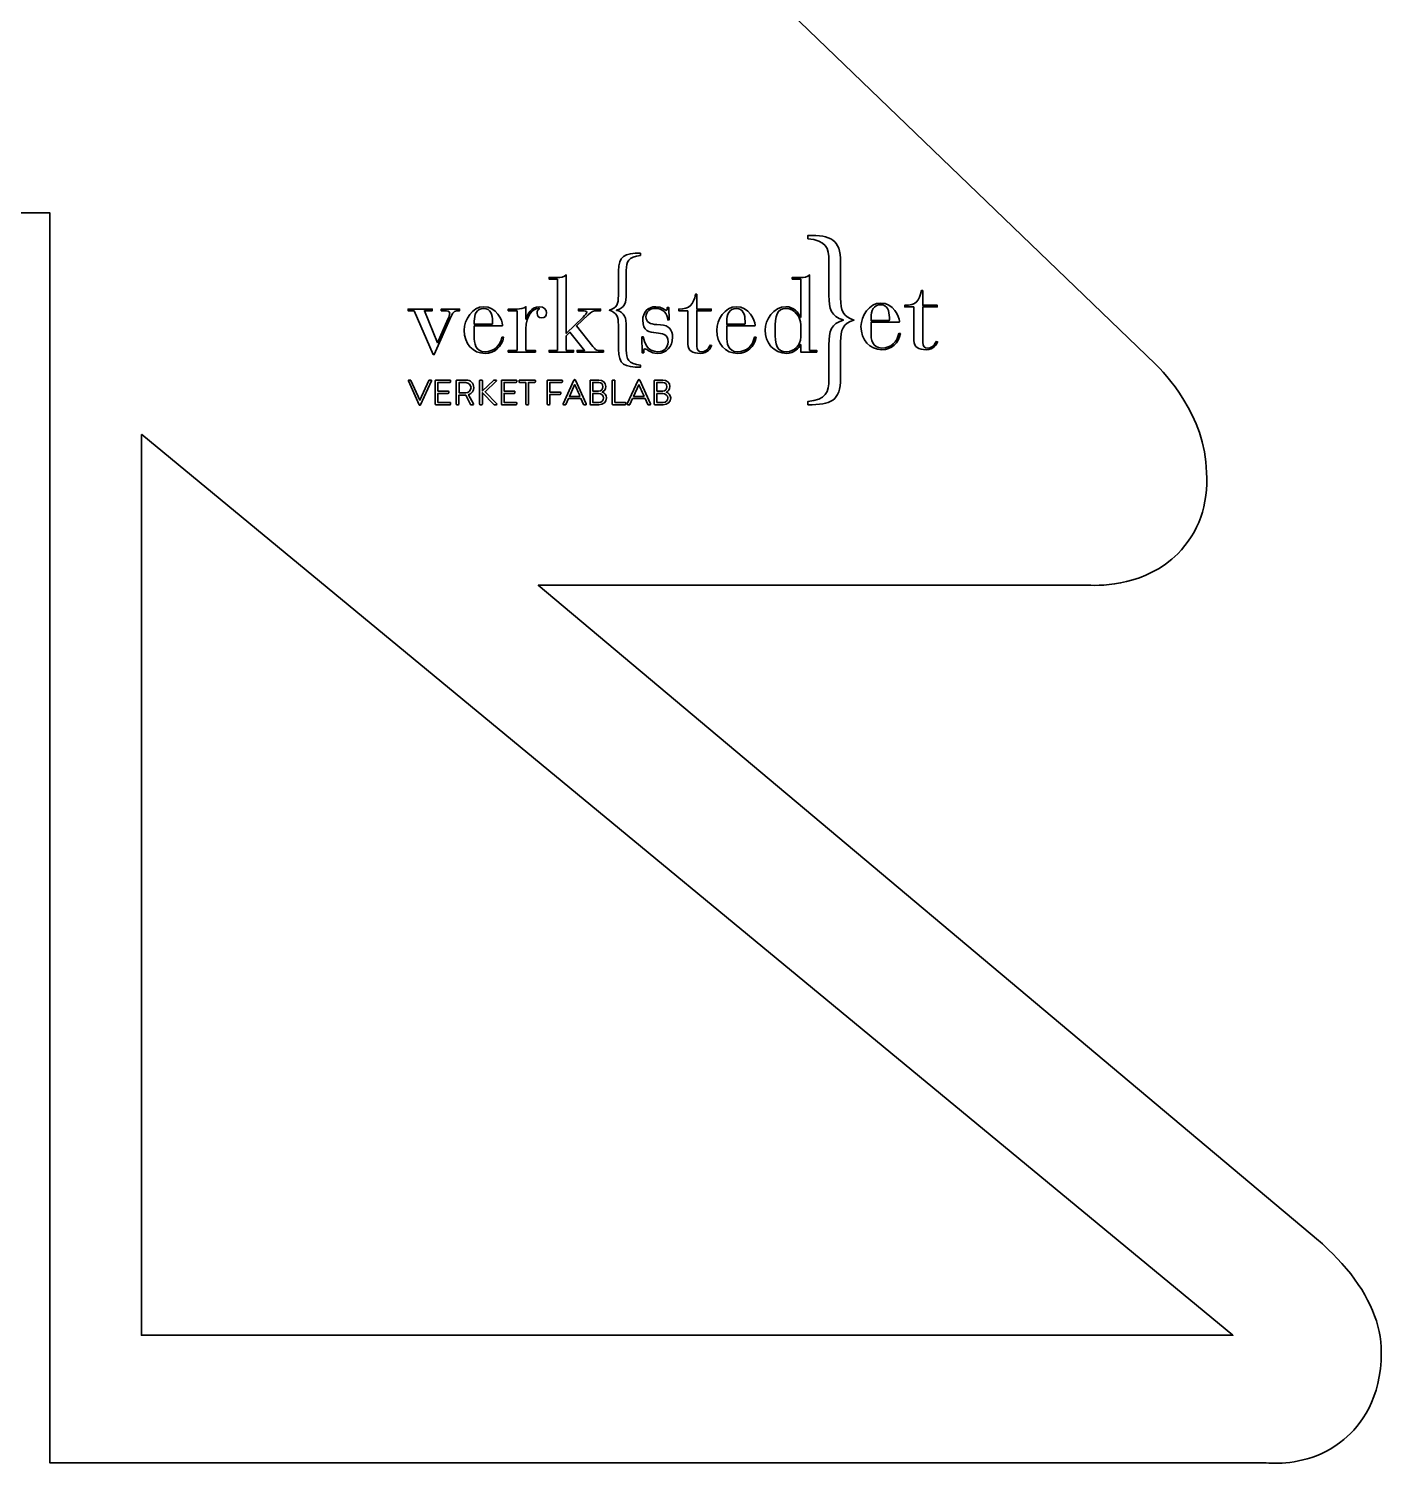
# Model space of a CAD drawing. Header units: inches. Extents: x -592 to 874, y -1247 to 561.
# Drawn here: x 462.1 to 873.7, y -313.1 to 123.8 of the extents above; entities that cross this region are included whole.
import ezdxf

# ---------------------------------------------------------------- set-up
doc = ezdxf.new("R2010")
doc.units = ezdxf.units.IN
doc.header["$MEASUREMENT"] = 0
doc.layers.add('Layer 1', color=7, linetype='Continuous')

# ---------------------------------------------------------------- blocks, each defined once
blk = doc.blocks.new('block 9')
at = {"layer": 'Layer 1', "color": 250, "lineweight": 35}
for points, knots in [([(623.01, 47.57), (623.01, 47.57), (620.48, 47.57), (620.48, 47.57), (620.48, 47.57), (620.48, 48.08), (620.48, 48.08), (620.48, 48.08), (623.01, 48.08), (623.01, 48.08), (624.03, 48.08), (625.05, 48.15), (625.69, 48.88), (625.69, 48.88), (625.69, 31.06), (625.69, 31.06), (625.69, 31.06), (630.81, 35.99), (630.81, 35.99), (631.52, 36.66), (631.93, 37.23), (631.93, 37.46), (631.93, 37.81), (631.49, 37.97), (630.49, 37.97), (630.49, 37.97), (629.41, 37.97), (629.41, 37.97), (629.41, 37.97), (629.41, 38.48), (629.41, 38.48), (629.41, 38.48), (636.16, 38.48), (636.16, 38.48), (636.16, 38.48), (636.16, 37.97), (636.16, 37.97), (636.16, 37.97), (635.04, 37.97), (635.04, 37.97), (633.95, 37.97), (633.44, 37.71), (632.35, 36.69), (632.35, 36.69), (628.8, 33.33), (628.8, 33.33), (628.8, 33.33), (633.82, 27.09), (633.82, 27.09), (634.53, 26.23), (634.78, 25.88), (635.39, 25.88), (635.39, 25.88), (637.02, 25.88), (637.02, 25.88), (637.02, 25.88), (637.02, 25.36), (637.02, 25.36), (637.02, 25.36), (628.99, 25.36), (628.99, 25.36), (628.99, 25.36), (628.99, 25.88), (628.99, 25.88), (628.99, 25.88), (631.29, 25.88), (631.29, 25.88), (631.29, 25.88), (626.81, 31.41), (626.81, 31.41), (626.81, 31.41), (625.69, 30.35), (625.69, 30.35), (625.69, 30.35), (625.69, 25.88), (625.69, 25.88), (625.69, 25.88), (627.93, 25.88), (627.93, 25.88), (627.93, 25.88), (627.93, 25.36), (627.93, 25.36), (627.93, 25.36), (620.48, 25.36), (620.48, 25.36), (620.48, 25.36), (620.48, 25.88), (620.48, 25.88), (620.48, 25.88), (623.01, 25.88), (623.01, 25.88), (623.01, 25.88), (623.01, 47.57), (623.01, 47.57)], [0, 0, 0, 0, 1, 1, 1, 2, 2, 2, 3, 3, 3, 4, 4, 4, 5, 5, 5, 6, 6, 6, 7, 7, 7, 8, 8, 8, 9, 9, 9, 10, 10, 10, 11, 11, 11, 12, 12, 12, 13, 13, 13, 14, 14, 14, 15, 15, 15, 16, 16, 16, 17, 17, 17, 18, 18, 18, 19, 19, 19, 20, 20, 20, 21, 21, 21, 22, 22, 22, 23, 23, 23, 24, 24, 24, 25, 25, 25, 26, 26, 26, 27, 27, 27, 28, 28, 28, 29, 29, 29, 30, 30, 30, 31, 31, 31, 31]), ([(579.43, 37.97), (579.43, 37.97), (577.57, 37.97), (577.57, 37.97), (577.57, 37.97), (577.57, 38.48), (577.57, 38.48), (577.57, 38.48), (584.9, 38.48), (584.9, 38.48), (584.9, 38.48), (584.9, 37.97), (584.9, 37.97), (584.9, 37.97), (582.53, 37.97), (582.53, 37.97), (582.53, 37.97), (586.56, 28.24), (586.56, 28.24), (586.56, 28.24), (589.7, 35.38), (589.7, 35.38), (590.05, 36.18), (590.24, 36.79), (590.24, 37.14), (590.24, 37.87), (589.35, 37.97), (588.8, 37.97), (588.8, 37.97), (587.68, 37.97), (587.68, 37.97), (587.68, 37.97), (587.68, 38.48), (587.68, 38.48), (587.68, 38.48), (593.25, 38.48), (593.25, 38.48), (593.25, 38.48), (593.25, 37.97), (593.25, 37.97), (591.78, 37.97), (591.39, 37.84), (590.72, 36.34), (590.72, 36.34), (585.51, 24.6), (585.51, 24.6), (585.51, 24.6), (585.25, 24.6), (585.25, 24.6), (585.25, 24.6), (579.43, 37.97), (579.43, 37.97)], [0, 0, 0, 0, 1, 1, 1, 2, 2, 2, 3, 3, 3, 4, 4, 4, 5, 5, 5, 6, 6, 6, 7, 7, 7, 8, 8, 8, 9, 9, 9, 10, 10, 10, 11, 11, 11, 12, 12, 12, 13, 13, 13, 14, 14, 14, 15, 15, 15, 16, 16, 16, 17, 17, 17, 17]), ([(597.7, 30.32), (597.67, 28.05), (597.99, 25.49), (600.99, 25.49), (603.68, 25.49), (605.66, 27.28), (606.11, 29.91), (606.11, 29.91), (606.62, 29.91), (606.62, 29.91), (606.11, 26.96), (603.94, 24.98), (600.99, 24.98), (597.25, 24.98), (594.63, 27.86), (594.63, 32.08), (594.63, 35.19), (597.12, 39.19), (600.61, 39.19), (604.38, 39.19), (606.34, 34.96), (606.34, 33.62), (606.34, 33.43), (606.24, 33.33), (606.05, 33.33), (606.05, 33.33), (597.7, 33.33), (597.7, 33.33), (597.7, 33.33), (597.7, 30.32), (597.7, 30.32)], [0, 0, 0, 0, 1, 1, 1, 2, 2, 2, 3, 3, 3, 4, 4, 4, 5, 5, 5, 6, 6, 6, 7, 7, 7, 8, 8, 8, 9, 9, 9, 10, 10, 10, 10]), ([(603.26, 34.74), (603.26, 36.79), (602.72, 38.67), (600.61, 38.67), (598.37, 38.67), (597.7, 36.79), (597.7, 34.74), (597.7, 34.74), (597.7, 33.84), (597.7, 33.84), (597.7, 33.84), (603.04, 33.84), (603.04, 33.84), (603.2, 33.84), (603.26, 33.94), (603.26, 34.07), (603.26, 34.07), (603.26, 34.74), (603.26, 34.74)], [0, 0, 0, 0, 1, 1, 1, 2, 2, 2, 3, 3, 3, 4, 4, 4, 5, 5, 5, 6, 6, 6, 6]), ([(610.72, 37.97), (610.72, 37.97), (608.03, 37.97), (608.03, 37.97), (608.03, 37.97), (608.03, 38.48), (608.03, 38.48), (608.03, 38.48), (610.72, 38.48), (610.72, 38.48), (611.74, 38.48), (612.77, 38.55), (613.41, 39.19), (613.41, 39.19), (613.41, 35.41), (613.41, 35.41), (613.41, 35.41), (613.47, 35.41), (613.47, 35.41), (613.86, 36.85), (614.98, 39.19), (617.6, 39.19), (618.78, 39.19), (619.71, 38.42), (619.71, 37.3), (619.71, 36.47), (619.2, 35.79), (618.24, 35.79), (617.18, 35.79), (616.83, 36.34), (616.83, 37.2), (616.83, 37.91), (617.18, 38.39), (617.54, 38.58), (617.41, 38.67), (617.25, 38.67), (617.09, 38.67), (615.78, 38.67), (613.41, 36.59), (613.41, 32.43), (613.41, 32.43), (613.41, 25.88), (613.41, 25.88), (613.41, 25.88), (616.32, 25.88), (616.32, 25.88), (616.32, 25.88), (616.32, 25.36), (616.32, 25.36), (616.32, 25.36), (608.03, 25.36), (608.03, 25.36), (608.03, 25.36), (608.03, 25.88), (608.03, 25.88), (608.03, 25.88), (610.72, 25.88), (610.72, 25.88), (610.72, 25.88), (610.72, 37.97), (610.72, 37.97)], [0, 0, 0, 0, 1, 1, 1, 2, 2, 2, 3, 3, 3, 4, 4, 4, 5, 5, 5, 6, 6, 6, 7, 7, 7, 8, 8, 8, 9, 9, 9, 10, 10, 10, 11, 11, 11, 12, 12, 12, 13, 13, 13, 14, 14, 14, 15, 15, 15, 16, 16, 16, 17, 17, 17, 18, 18, 18, 19, 19, 19, 20, 20, 20, 20])]:
    blk.add_open_spline(points, degree=3, knots=knots, dxfattribs=at)
blk = doc.blocks.new('block 10')
at = {"layer": 'Layer 1', "color": 250, "lineweight": 35}
blk.add_open_spline([(641.57, 33.64), (641.57, 36.17), (641.07, 37.39), (638.83, 38.11), (641.07, 38.83), (641.57, 40.06), (641.57, 42.58), (641.57, 42.58), (641.57, 50), (641.57, 50), (641.57, 54.68), (643.55, 55.48), (648.27, 55.48), (648.27, 55.48), (648.27, 54.79), (648.27, 54.79), (644.6, 54.43), (643.95, 52.92), (643.95, 50.22), (643.95, 50.22), (643.95, 43.16), (643.95, 43.16), (643.95, 40.38), (643.52, 38.83), (641.03, 38.15), (641.03, 38.15), (641.03, 38.08), (641.03, 38.08), (643.52, 37.39), (643.95, 35.84), (643.95, 33.07), (643.95, 33.07), (643.95, 26.01), (643.95, 26.01), (643.95, 23.3), (644.6, 21.79), (648.27, 21.43), (648.27, 21.43), (648.27, 20.75), (648.27, 20.75), (643.55, 20.75), (641.57, 21.54), (641.57, 26.22), (641.57, 26.22), (641.57, 33.64), (641.57, 33.64)], degree=3, knots=[0, 0, 0, 0, 1, 1, 1, 2, 2, 2, 3, 3, 3, 4, 4, 4, 5, 5, 5, 6, 6, 6, 7, 7, 7, 8, 8, 8, 9, 9, 9, 10, 10, 10, 11, 11, 11, 12, 12, 12, 13, 13, 13, 14, 14, 14, 15, 15, 15, 15], dxfattribs=at)
blk = doc.blocks.new('block 11')
at = {"layer": 'Layer 1', "color": 250, "lineweight": 35}
blk.add_open_spline([(705.63, 27.63), (705.63, 31.75), (706.27, 34.05), (709.96, 35.06), (709.96, 35.06), (709.96, 35.17), (709.96, 35.17), (706.27, 36.19), (705.63, 38.49), (705.63, 42.61), (705.63, 42.61), (705.63, 53.09), (705.63, 53.09), (705.63, 57.11), (704.67, 59.35), (699.21, 59.89), (699.21, 59.89), (699.21, 60.9), (699.21, 60.9), (706.22, 60.9), (709.16, 59.73), (709.16, 52.77), (709.16, 52.77), (709.16, 41.75), (709.16, 41.75), (709.16, 38.01), (709.91, 36.19), (713.23, 35.12), (709.91, 34.05), (709.16, 32.23), (709.16, 28.48), (709.16, 28.48), (709.16, 17.46), (709.16, 17.46), (709.16, 10.51), (706.22, 9.33), (699.21, 9.33), (699.21, 9.33), (699.21, 10.35), (699.21, 10.35), (704.67, 10.88), (705.63, 13.13), (705.63, 17.14), (705.63, 17.14), (705.63, 27.63), (705.63, 27.63)], degree=3, knots=[0, 0, 0, 0, 1, 1, 1, 2, 2, 2, 3, 3, 3, 4, 4, 4, 5, 5, 5, 6, 6, 6, 7, 7, 7, 8, 8, 8, 9, 9, 9, 10, 10, 10, 11, 11, 11, 12, 12, 12, 13, 13, 13, 14, 14, 14, 15, 15, 15, 15], dxfattribs=at)
blk = doc.blocks.new('block 12')
at = {"layer": 'Layer 1', "color": 250, "lineweight": 35}
for points, knots in [([(697.04, 27.7), (697.04, 27.7), (696.98, 27.7), (696.98, 27.7), (696.5, 26.61), (694.99, 24.98), (692.78, 24.98), (688.78, 24.98), (686.19, 28.34), (686.19, 32.08), (686.19, 35.22), (688.72, 39.19), (692.56, 39.19), (694.86, 39.19), (696.4, 37.43), (696.98, 35.92), (696.98, 35.92), (697.04, 35.92), (697.04, 35.92), (697.04, 35.92), (697.04, 47.57), (697.04, 47.57), (697.04, 47.57), (694.48, 47.57), (694.48, 47.57), (694.48, 47.57), (694.48, 48.08), (694.48, 48.08), (694.48, 48.08), (697.04, 48.08), (697.04, 48.08), (698.06, 48.08), (699.09, 48.15), (699.73, 48.88), (699.73, 48.88), (699.73, 25.88), (699.73, 25.88), (699.73, 25.88), (701.93, 25.88), (701.93, 25.88), (701.93, 25.88), (701.93, 25.36), (701.93, 25.36), (701.93, 25.36), (697.04, 25.36), (697.04, 25.36), (697.04, 25.36), (697.04, 27.7), (697.04, 27.7)], [0, 0, 0, 0, 1, 1, 1, 2, 2, 2, 3, 3, 3, 4, 4, 4, 5, 5, 5, 6, 6, 6, 7, 7, 7, 8, 8, 8, 9, 9, 9, 10, 10, 10, 11, 11, 11, 12, 12, 12, 13, 13, 13, 14, 14, 14, 15, 15, 15, 16, 16, 16, 16]), ([(662.71, 37.97), (662.71, 37.97), (659.92, 37.97), (659.92, 37.97), (659.92, 37.97), (659.92, 38.48), (659.92, 38.48), (663.25, 38.42), (664.47, 39.83), (665.01, 42.96), (665.01, 42.96), (665.39, 42.96), (665.39, 42.96), (665.39, 42.96), (665.39, 38.48), (665.39, 38.48), (665.39, 38.48), (669.81, 38.48), (669.81, 38.48), (669.81, 38.48), (669.81, 37.97), (669.81, 37.97), (669.81, 37.97), (665.39, 37.97), (665.39, 37.97), (665.39, 37.97), (665.39, 27.22), (665.39, 27.22), (665.39, 25.91), (665.94, 25.49), (666.96, 25.49), (668.56, 25.49), (669.27, 26.96), (669.46, 27.51), (669.46, 27.51), (669.94, 27.41), (669.94, 27.41), (669.71, 26.64), (668.79, 24.98), (666.42, 24.98), (664.18, 24.98), (662.71, 25.72), (662.71, 27.83), (662.71, 27.83), (662.71, 37.97), (662.71, 37.97)], [0, 0, 0, 0, 1, 1, 1, 2, 2, 2, 3, 3, 3, 4, 4, 4, 5, 5, 5, 6, 6, 6, 7, 7, 7, 8, 8, 8, 9, 9, 9, 10, 10, 10, 11, 11, 11, 12, 12, 12, 13, 13, 13, 14, 14, 14, 15, 15, 15, 15]), ([(648.72, 30), (648.72, 30), (649.14, 30), (649.14, 30), (649.4, 28.37), (650.23, 25.49), (653.59, 25.49), (655.35, 25.49), (656.69, 26.64), (656.69, 28.47), (656.69, 30.99), (654.77, 31.03), (653.08, 31.22), (651, 31.44), (648.98, 31.73), (648.98, 35.06), (648.98, 37.36), (650.48, 39.19), (652.98, 39.19), (654.71, 39.19), (655.89, 38.07), (656.21, 38.07), (656.4, 38.07), (656.44, 38.29), (656.44, 38.74), (656.44, 38.74), (656.44, 38.99), (656.44, 38.99), (656.44, 38.99), (656.88, 38.99), (656.88, 38.99), (656.88, 38.99), (657.01, 35.19), (657.01, 35.19), (657.01, 35.19), (656.6, 35.19), (656.6, 35.19), (656.37, 37.01), (655.41, 38.67), (652.88, 38.67), (651.25, 38.67), (649.94, 37.78), (649.94, 36.11), (649.94, 34.45), (651.19, 33.87), (653.3, 33.75), (653.3, 33.75), (654.39, 33.68), (654.39, 33.68), (656.98, 33.52), (658.04, 32.11), (658.04, 29.91), (658.04, 26.93), (656.05, 24.98), (653.59, 24.98), (651.06, 24.98), (650.29, 26.36), (649.65, 26.36), (649.24, 26.36), (649.33, 25.84), (649.27, 25.17), (649.27, 25.17), (648.79, 25.17), (648.79, 25.17), (648.79, 25.17), (648.72, 30), (648.72, 30)], [0, 0, 0, 0, 1, 1, 1, 2, 2, 2, 3, 3, 3, 4, 4, 4, 5, 5, 5, 6, 6, 6, 7, 7, 7, 8, 8, 8, 9, 9, 9, 10, 10, 10, 11, 11, 11, 12, 12, 12, 13, 13, 13, 14, 14, 14, 15, 15, 15, 16, 16, 16, 17, 17, 17, 18, 18, 18, 19, 19, 19, 20, 20, 20, 21, 21, 21, 22, 22, 22, 22]), ([(674.55, 30.32), (674.51, 28.05), (674.83, 25.49), (677.84, 25.49), (680.53, 25.49), (682.51, 27.28), (682.96, 29.91), (682.96, 29.91), (683.47, 29.91), (683.47, 29.91), (682.96, 26.96), (680.79, 24.98), (677.84, 24.98), (674.1, 24.98), (671.47, 27.86), (671.47, 32.08), (671.47, 35.19), (673.97, 39.19), (677.46, 39.19), (681.23, 39.19), (683.18, 34.96), (683.18, 33.62), (683.18, 33.43), (683.09, 33.33), (682.9, 33.33), (682.9, 33.33), (674.55, 33.33), (674.55, 33.33), (674.55, 33.33), (674.55, 30.32), (674.55, 30.32)], [0, 0, 0, 0, 1, 1, 1, 2, 2, 2, 3, 3, 3, 4, 4, 4, 5, 5, 5, 6, 6, 6, 7, 7, 7, 8, 8, 8, 9, 9, 9, 10, 10, 10, 10]), ([(680.11, 34.74), (680.11, 36.79), (679.57, 38.67), (677.46, 38.67), (675.22, 38.67), (674.55, 36.79), (674.55, 34.74), (674.55, 34.74), (674.55, 33.84), (674.55, 33.84), (674.55, 33.84), (679.89, 33.84), (679.89, 33.84), (680.05, 33.84), (680.11, 33.94), (680.11, 34.07), (680.11, 34.07), (680.11, 34.74), (680.11, 34.74)], [0, 0, 0, 0, 1, 1, 1, 2, 2, 2, 3, 3, 3, 4, 4, 4, 5, 5, 5, 6, 6, 6, 6]), ([(697.04, 33.71), (697.04, 36.05), (695.22, 38.67), (692.56, 38.67), (689.74, 38.67), (689.26, 36.47), (689.26, 32.08), (689.26, 27.31), (689.65, 25.49), (692.78, 25.49), (694.96, 25.49), (697.07, 27.31), (697.04, 29.97), (697.04, 29.97), (697.04, 33.71), (697.04, 33.71)], [0, 0, 0, 0, 1, 1, 1, 2, 2, 2, 3, 3, 3, 4, 4, 4, 5, 5, 5, 5])]:
    blk.add_open_spline(points, degree=3, knots=knots, dxfattribs=at)
blk = doc.blocks.new('block 13')
at = {"layer": 'Layer 1', "color": 250, "lineweight": 35}
for points, knots in [([(731.47, 39.1), (731.47, 39.1), (728.68, 39.1), (728.68, 39.1), (728.68, 39.1), (728.68, 39.61), (728.68, 39.61), (732.01, 39.55), (733.23, 40.95), (733.77, 44.09), (733.77, 44.09), (734.16, 44.09), (734.16, 44.09), (734.16, 44.09), (734.16, 39.61), (734.16, 39.61), (734.16, 39.61), (738.57, 39.61), (738.57, 39.61), (738.57, 39.61), (738.57, 39.1), (738.57, 39.1), (738.57, 39.1), (734.16, 39.1), (734.16, 39.1), (734.16, 39.1), (734.16, 28.35), (734.16, 28.35), (734.16, 27.03), (734.7, 26.62), (735.72, 26.62), (737.32, 26.62), (738.03, 28.09), (738.22, 28.63), (738.22, 28.63), (738.7, 28.54), (738.7, 28.54), (738.48, 27.77), (737.55, 26.11), (735.18, 26.11), (732.94, 26.11), (731.47, 26.84), (731.47, 28.95), (731.47, 28.95), (731.47, 39.1), (731.47, 39.1)], [0, 0, 0, 0, 1, 1, 1, 2, 2, 2, 3, 3, 3, 4, 4, 4, 5, 5, 5, 6, 6, 6, 7, 7, 7, 8, 8, 8, 9, 9, 9, 10, 10, 10, 11, 11, 11, 12, 12, 12, 13, 13, 13, 14, 14, 14, 15, 15, 15, 15]), ([(718.45, 31.45), (718.41, 29.18), (718.73, 26.62), (721.74, 26.62), (724.43, 26.62), (726.41, 28.41), (726.86, 31.03), (726.86, 31.03), (727.37, 31.03), (727.37, 31.03), (726.86, 28.09), (724.69, 26.11), (721.74, 26.11), (718, 26.11), (715.37, 28.99), (715.37, 33.21), (715.37, 36.31), (717.87, 40.31), (721.36, 40.31), (725.13, 40.31), (727.09, 36.09), (727.09, 34.75), (727.09, 34.55), (726.99, 34.46), (726.8, 34.46), (726.8, 34.46), (718.45, 34.46), (718.45, 34.46), (718.45, 34.46), (718.45, 31.45), (718.45, 31.45)], [0, 0, 0, 0, 1, 1, 1, 2, 2, 2, 3, 3, 3, 4, 4, 4, 5, 5, 5, 6, 6, 6, 7, 7, 7, 8, 8, 8, 9, 9, 9, 10, 10, 10, 10]), ([(724.01, 35.87), (724.01, 37.91), (723.47, 39.8), (721.36, 39.8), (719.12, 39.8), (718.45, 37.91), (718.45, 35.87), (718.45, 35.87), (718.45, 34.97), (718.45, 34.97), (718.45, 34.97), (723.79, 34.97), (723.79, 34.97), (723.95, 34.97), (724.01, 35.07), (724.01, 35.19), (724.01, 35.19), (724.01, 35.87), (724.01, 35.87)], [0, 0, 0, 0, 1, 1, 1, 2, 2, 2, 3, 3, 3, 4, 4, 4, 5, 5, 5, 6, 6, 6, 6])]:
    blk.add_open_spline(points, degree=3, knots=knots, dxfattribs=at)
blk = doc.blocks.new('block 14')
at = {"layer": 'Layer 1', "color": 250, "lineweight": 35}
for points, knots in [([(577.65, 16.6), (577.58, 16.74), (577.67, 16.88), (577.83, 16.88), (577.83, 16.88), (578.26, 16.88), (578.26, 16.88), (578.36, 16.88), (578.42, 16.82), (578.44, 16.76), (578.44, 16.76), (581.13, 10.72), (581.13, 10.72), (581.13, 10.72), (581.17, 10.72), (581.17, 10.72), (581.17, 10.72), (583.86, 16.76), (583.86, 16.76), (583.88, 16.82), (583.96, 16.88), (584.04, 16.88), (584.04, 16.88), (584.47, 16.88), (584.47, 16.88), (584.64, 16.88), (584.72, 16.74), (584.66, 16.6), (584.66, 16.6), (581.38, 9.34), (581.38, 9.34), (581.35, 9.28), (581.28, 9.22), (581.2, 9.22), (581.2, 9.22), (581.09, 9.22), (581.09, 9.22), (581.01, 9.22), (580.94, 9.28), (580.9, 9.34), (580.9, 9.34), (577.65, 16.6), (577.65, 16.6)], [0, 0, 0, 0, 1, 1, 1, 2, 2, 2, 3, 3, 3, 4, 4, 4, 5, 5, 5, 6, 6, 6, 7, 7, 7, 8, 8, 8, 9, 9, 9, 10, 10, 10, 11, 11, 11, 12, 12, 12, 13, 13, 13, 14, 14, 14, 14]), ([(585.83, 16.68), (585.83, 16.78), (585.92, 16.88), (586.04, 16.88), (586.04, 16.88), (590.29, 16.88), (590.29, 16.88), (590.41, 16.88), (590.49, 16.78), (590.49, 16.68), (590.49, 16.68), (590.49, 16.36), (590.49, 16.36), (590.49, 16.26), (590.41, 16.16), (590.29, 16.16), (590.29, 16.16), (586.66, 16.16), (586.66, 16.16), (586.66, 16.16), (586.66, 13.53), (586.66, 13.53), (586.66, 13.53), (589.76, 13.53), (589.76, 13.53), (589.87, 13.53), (589.96, 13.43), (589.96, 13.32), (589.96, 13.32), (589.96, 13.01), (589.96, 13.01), (589.96, 12.89), (589.87, 12.8), (589.76, 12.8), (589.76, 12.8), (586.66, 12.8), (586.66, 12.8), (586.66, 12.8), (586.66, 10.05), (586.66, 10.05), (586.66, 10.05), (590.29, 10.05), (590.29, 10.05), (590.41, 10.05), (590.49, 9.96), (590.49, 9.85), (590.49, 9.85), (590.49, 9.54), (590.49, 9.54), (590.49, 9.43), (590.41, 9.33), (590.29, 9.33), (590.29, 9.33), (586.04, 9.33), (586.04, 9.33), (585.92, 9.33), (585.83, 9.43), (585.83, 9.54), (585.83, 9.54), (585.83, 16.68), (585.83, 16.68)], [0, 0, 0, 0, 1, 1, 1, 2, 2, 2, 3, 3, 3, 4, 4, 4, 5, 5, 5, 6, 6, 6, 7, 7, 7, 8, 8, 8, 9, 9, 9, 10, 10, 10, 11, 11, 11, 12, 12, 12, 13, 13, 13, 14, 14, 14, 15, 15, 15, 16, 16, 16, 17, 17, 17, 18, 18, 18, 19, 19, 19, 20, 20, 20, 20]), ([(592.22, 16.68), (592.22, 16.78), (592.3, 16.88), (592.42, 16.88), (592.42, 16.88), (595.22, 16.88), (595.22, 16.88), (596.51, 16.88), (597.57, 15.87), (597.57, 14.58), (597.57, 13.59), (596.91, 12.76), (595.97, 12.38), (595.97, 12.38), (597.45, 9.64), (597.45, 9.64), (597.53, 9.5), (597.45, 9.33), (597.27, 9.33), (597.27, 9.33), (596.72, 9.33), (596.72, 9.33), (596.62, 9.33), (596.57, 9.39), (596.54, 9.43), (596.54, 9.43), (595.11, 12.29), (595.11, 12.29), (595.11, 12.29), (593.05, 12.29), (593.05, 12.29), (593.05, 12.29), (593.05, 9.54), (593.05, 9.54), (593.05, 9.43), (592.95, 9.33), (592.84, 9.33), (592.84, 9.33), (592.42, 9.33), (592.42, 9.33), (592.3, 9.33), (592.22, 9.43), (592.22, 9.54), (592.22, 9.54), (592.22, 16.68), (592.22, 16.68)], [0, 0, 0, 0, 1, 1, 1, 2, 2, 2, 3, 3, 3, 4, 4, 4, 5, 5, 5, 6, 6, 6, 7, 7, 7, 8, 8, 8, 9, 9, 9, 10, 10, 10, 11, 11, 11, 12, 12, 12, 13, 13, 13, 14, 14, 14, 15, 15, 15, 15]), ([(595.16, 13), (595.99, 13), (596.72, 13.69), (596.72, 14.57), (596.72, 15.39), (595.99, 16.09), (595.16, 16.09), (595.16, 16.09), (593.07, 16.09), (593.07, 16.09), (593.07, 16.09), (593.07, 13), (593.07, 13), (593.07, 13), (595.16, 13), (595.16, 13)], [0, 0, 0, 0, 1, 1, 1, 2, 2, 2, 3, 3, 3, 4, 4, 4, 5, 5, 5, 5]), ([(599.35, 16.62), (599.35, 16.76), (599.46, 16.88), (599.61, 16.88), (599.61, 16.88), (599.92, 16.88), (599.92, 16.88), (600.06, 16.88), (600.18, 16.76), (600.18, 16.62), (600.18, 16.62), (600.18, 13.57), (600.18, 13.57), (600.18, 13.57), (603.54, 16.77), (603.54, 16.77), (603.59, 16.83), (603.68, 16.88), (603.75, 16.88), (603.75, 16.88), (604.28, 16.88), (604.28, 16.88), (604.47, 16.88), (604.58, 16.67), (604.41, 16.5), (604.41, 16.5), (601, 13.32), (601, 13.32), (601, 13.32), (604.57, 9.67), (604.57, 9.67), (604.64, 9.59), (604.62, 9.33), (604.39, 9.33), (604.39, 9.33), (603.84, 9.33), (603.84, 9.33), (603.76, 9.33), (603.66, 9.37), (603.64, 9.41), (603.64, 9.41), (600.18, 13.02), (600.18, 13.02), (600.18, 13.02), (600.18, 9.59), (600.18, 9.59), (600.18, 9.45), (600.06, 9.33), (599.92, 9.33), (599.92, 9.33), (599.61, 9.33), (599.61, 9.33), (599.46, 9.33), (599.35, 9.45), (599.35, 9.59), (599.35, 9.59), (599.35, 16.62), (599.35, 16.62)], [0, 0, 0, 0, 1, 1, 1, 2, 2, 2, 3, 3, 3, 4, 4, 4, 5, 5, 5, 6, 6, 6, 7, 7, 7, 8, 8, 8, 9, 9, 9, 10, 10, 10, 11, 11, 11, 12, 12, 12, 13, 13, 13, 14, 14, 14, 15, 15, 15, 16, 16, 16, 17, 17, 17, 18, 18, 18, 19, 19, 19, 19]), ([(605.96, 16.68), (605.96, 16.78), (606.05, 16.88), (606.17, 16.88), (606.17, 16.88), (610.42, 16.88), (610.42, 16.88), (610.53, 16.88), (610.62, 16.78), (610.62, 16.68), (610.62, 16.68), (610.62, 16.36), (610.62, 16.36), (610.62, 16.26), (610.53, 16.16), (610.42, 16.16), (610.42, 16.16), (606.79, 16.16), (606.79, 16.16), (606.79, 16.16), (606.79, 13.53), (606.79, 13.53), (606.79, 13.53), (609.89, 13.53), (609.89, 13.53), (609.99, 13.53), (610.09, 13.43), (610.09, 13.32), (610.09, 13.32), (610.09, 13.01), (610.09, 13.01), (610.09, 12.89), (609.99, 12.8), (609.89, 12.8), (609.89, 12.8), (606.79, 12.8), (606.79, 12.8), (606.79, 12.8), (606.79, 10.05), (606.79, 10.05), (606.79, 10.05), (610.42, 10.05), (610.42, 10.05), (610.53, 10.05), (610.62, 9.96), (610.62, 9.85), (610.62, 9.85), (610.62, 9.54), (610.62, 9.54), (610.62, 9.43), (610.53, 9.33), (610.42, 9.33), (610.42, 9.33), (606.17, 9.33), (606.17, 9.33), (606.05, 9.33), (605.96, 9.43), (605.96, 9.54), (605.96, 9.54), (605.96, 16.68), (605.96, 16.68)], [0, 0, 0, 0, 1, 1, 1, 2, 2, 2, 3, 3, 3, 4, 4, 4, 5, 5, 5, 6, 6, 6, 7, 7, 7, 8, 8, 8, 9, 9, 9, 10, 10, 10, 11, 11, 11, 12, 12, 12, 13, 13, 13, 14, 14, 14, 15, 15, 15, 16, 16, 16, 17, 17, 17, 18, 18, 18, 19, 19, 19, 20, 20, 20, 20]), ([(613.41, 16.16), (613.41, 16.16), (611.54, 16.16), (611.54, 16.16), (611.42, 16.16), (611.33, 16.26), (611.33, 16.36), (611.33, 16.36), (611.33, 16.68), (611.33, 16.68), (611.33, 16.78), (611.42, 16.88), (611.54, 16.88), (611.54, 16.88), (616.11, 16.88), (616.11, 16.88), (616.23, 16.88), (616.32, 16.78), (616.32, 16.68), (616.32, 16.68), (616.32, 16.36), (616.32, 16.36), (616.32, 16.26), (616.23, 16.16), (616.11, 16.16), (616.11, 16.16), (614.23, 16.16), (614.23, 16.16), (614.23, 16.16), (614.23, 9.54), (614.23, 9.54), (614.23, 9.43), (614.14, 9.33), (614.03, 9.33), (614.03, 9.33), (613.62, 9.33), (613.62, 9.33), (613.51, 9.33), (613.41, 9.43), (613.41, 9.54), (613.41, 9.54), (613.41, 16.16), (613.41, 16.16)], [0, 0, 0, 0, 1, 1, 1, 2, 2, 2, 3, 3, 3, 4, 4, 4, 5, 5, 5, 6, 6, 6, 7, 7, 7, 8, 8, 8, 9, 9, 9, 10, 10, 10, 11, 11, 11, 12, 12, 12, 13, 13, 13, 14, 14, 14, 14]), ([(619.9, 16.68), (619.9, 16.78), (619.98, 16.88), (620.1, 16.88), (620.1, 16.88), (624.35, 16.88), (624.35, 16.88), (624.47, 16.88), (624.56, 16.78), (624.56, 16.68), (624.56, 16.68), (624.56, 16.36), (624.56, 16.36), (624.56, 16.26), (624.47, 16.16), (624.35, 16.16), (624.35, 16.16), (620.73, 16.16), (620.73, 16.16), (620.73, 16.16), (620.73, 13.2), (620.73, 13.2), (620.73, 13.2), (623.82, 13.2), (623.82, 13.2), (623.93, 13.2), (624.03, 13.11), (624.03, 13), (624.03, 13), (624.03, 12.69), (624.03, 12.69), (624.03, 12.58), (623.93, 12.48), (623.82, 12.48), (623.82, 12.48), (620.73, 12.48), (620.73, 12.48), (620.73, 12.48), (620.73, 9.54), (620.73, 9.54), (620.73, 9.43), (620.63, 9.33), (620.52, 9.33), (620.52, 9.33), (620.1, 9.33), (620.1, 9.33), (619.98, 9.33), (619.9, 9.43), (619.9, 9.54), (619.9, 9.54), (619.9, 16.68), (619.9, 16.68)], [0, 0, 0, 0, 1, 1, 1, 2, 2, 2, 3, 3, 3, 4, 4, 4, 5, 5, 5, 6, 6, 6, 7, 7, 7, 8, 8, 8, 9, 9, 9, 10, 10, 10, 11, 11, 11, 12, 12, 12, 13, 13, 13, 14, 14, 14, 15, 15, 15, 16, 16, 16, 17, 17, 17, 17]), ([(624.76, 9.61), (624.76, 9.61), (628.04, 16.87), (628.04, 16.87), (628.07, 16.94), (628.13, 16.99), (628.22, 16.99), (628.22, 16.99), (628.33, 16.99), (628.33, 16.99), (628.43, 16.99), (628.48, 16.94), (628.52, 16.87), (628.52, 16.87), (631.77, 9.61), (631.77, 9.61), (631.84, 9.47), (631.75, 9.33), (631.59, 9.33), (631.59, 9.33), (631.16, 9.33), (631.16, 9.33), (631.06, 9.33), (631, 9.4), (630.97, 9.45), (630.97, 9.45), (630.18, 11.23), (630.18, 11.23), (630.18, 11.23), (626.35, 11.23), (626.35, 11.23), (626.35, 11.23), (625.56, 9.45), (625.56, 9.45), (625.54, 9.4), (625.47, 9.33), (625.38, 9.33), (625.38, 9.33), (624.94, 9.33), (624.94, 9.33), (624.78, 9.33), (624.7, 9.47), (624.76, 9.61)], [0, 0, 0, 0, 1, 1, 1, 2, 2, 2, 3, 3, 3, 4, 4, 4, 5, 5, 5, 6, 6, 6, 7, 7, 7, 8, 8, 8, 9, 9, 9, 10, 10, 10, 11, 11, 11, 12, 12, 12, 13, 13, 13, 14, 14, 14, 14]), ([(629.88, 11.9), (629.36, 13.07), (628.84, 14.26), (628.31, 15.44), (628.31, 15.44), (628.22, 15.44), (628.22, 15.44), (628.22, 15.44), (626.65, 11.9), (626.65, 11.9), (626.65, 11.9), (629.88, 11.9), (629.88, 11.9)], [0, 0, 0, 0, 1, 1, 1, 2, 2, 2, 3, 3, 3, 4, 4, 4, 4]), ([(632.95, 16.68), (632.95, 16.78), (633.03, 16.88), (633.15, 16.88), (633.15, 16.88), (635.52, 16.88), (635.52, 16.88), (636.83, 16.88), (637.73, 16.03), (637.73, 14.9), (637.73, 14.07), (637.18, 13.46), (636.67, 13.17), (637.24, 12.93), (637.96, 12.41), (637.96, 11.41), (637.96, 10.21), (637, 9.33), (635.61, 9.33), (635.61, 9.33), (633.15, 9.33), (633.15, 9.33), (633.03, 9.33), (632.95, 9.43), (632.95, 9.54), (632.95, 9.54), (632.95, 16.68), (632.95, 16.68)], [0, 0, 0, 0, 1, 1, 1, 2, 2, 2, 3, 3, 3, 4, 4, 4, 5, 5, 5, 6, 6, 6, 7, 7, 7, 8, 8, 8, 9, 9, 9, 9]), ([(635.52, 13.5), (636.35, 13.5), (636.81, 14.09), (636.81, 14.84), (636.81, 15.62), (636.35, 16.14), (635.52, 16.14), (635.52, 16.14), (633.76, 16.14), (633.76, 16.14), (633.76, 16.14), (633.76, 13.5), (633.76, 13.5), (633.76, 13.5), (635.52, 13.5), (635.52, 13.5)], [0, 0, 0, 0, 1, 1, 1, 2, 2, 2, 3, 3, 3, 4, 4, 4, 5, 5, 5, 5]), ([(639.69, 16.68), (639.69, 16.78), (639.78, 16.88), (639.89, 16.88), (639.89, 16.88), (640.32, 16.88), (640.32, 16.88), (640.42, 16.88), (640.52, 16.78), (640.52, 16.68), (640.52, 16.68), (640.52, 10.05), (640.52, 10.05), (640.52, 10.05), (643.63, 10.05), (643.63, 10.05), (643.75, 10.05), (643.83, 9.96), (643.83, 9.85), (643.83, 9.85), (643.83, 9.54), (643.83, 9.54), (643.83, 9.43), (643.75, 9.33), (643.63, 9.33), (643.63, 9.33), (639.89, 9.33), (639.89, 9.33), (639.78, 9.33), (639.69, 9.43), (639.69, 9.54), (639.69, 9.54), (639.69, 16.68), (639.69, 16.68)], [0, 0, 0, 0, 1, 1, 1, 2, 2, 2, 3, 3, 3, 4, 4, 4, 5, 5, 5, 6, 6, 6, 7, 7, 7, 8, 8, 8, 9, 9, 9, 10, 10, 10, 11, 11, 11, 11]), ([(644.28, 9.61), (644.28, 9.61), (647.56, 16.87), (647.56, 16.87), (647.6, 16.94), (647.65, 16.99), (647.75, 16.99), (647.75, 16.99), (647.86, 16.99), (647.86, 16.99), (647.95, 16.99), (648.01, 16.94), (648.04, 16.87), (648.04, 16.87), (651.3, 9.61), (651.3, 9.61), (651.36, 9.47), (651.27, 9.33), (651.11, 9.33), (651.11, 9.33), (650.68, 9.33), (650.68, 9.33), (650.58, 9.33), (650.52, 9.4), (650.5, 9.45), (650.5, 9.45), (649.7, 11.23), (649.7, 11.23), (649.7, 11.23), (645.87, 11.23), (645.87, 11.23), (645.87, 11.23), (645.08, 9.45), (645.08, 9.45), (645.06, 9.4), (645, 9.33), (644.9, 9.33), (644.9, 9.33), (644.47, 9.33), (644.47, 9.33), (644.31, 9.33), (644.22, 9.47), (644.28, 9.61)], [0, 0, 0, 0, 1, 1, 1, 2, 2, 2, 3, 3, 3, 4, 4, 4, 5, 5, 5, 6, 6, 6, 7, 7, 7, 8, 8, 8, 9, 9, 9, 10, 10, 10, 11, 11, 11, 12, 12, 12, 13, 13, 13, 14, 14, 14, 14]), ([(649.41, 11.9), (648.88, 13.07), (648.36, 14.26), (647.83, 15.44), (647.83, 15.44), (647.75, 15.44), (647.75, 15.44), (647.75, 15.44), (646.17, 11.9), (646.17, 11.9), (646.17, 11.9), (649.41, 11.9), (649.41, 11.9)], [0, 0, 0, 0, 1, 1, 1, 2, 2, 2, 3, 3, 3, 4, 4, 4, 4]), ([(652.47, 16.68), (652.47, 16.78), (652.56, 16.88), (652.68, 16.88), (652.68, 16.88), (655.04, 16.88), (655.04, 16.88), (656.35, 16.88), (657.25, 16.03), (657.25, 14.9), (657.25, 14.07), (656.7, 13.46), (656.19, 13.17), (656.76, 12.93), (657.49, 12.41), (657.49, 11.41), (657.49, 10.21), (656.53, 9.33), (655.14, 9.33), (655.14, 9.33), (652.68, 9.33), (652.68, 9.33), (652.56, 9.33), (652.47, 9.43), (652.47, 9.54), (652.47, 9.54), (652.47, 16.68), (652.47, 16.68)], [0, 0, 0, 0, 1, 1, 1, 2, 2, 2, 3, 3, 3, 4, 4, 4, 5, 5, 5, 6, 6, 6, 7, 7, 7, 8, 8, 8, 9, 9, 9, 9]), ([(655.04, 13.5), (655.87, 13.5), (656.33, 14.09), (656.33, 14.84), (656.33, 15.62), (655.87, 16.14), (655.04, 16.14), (655.04, 16.14), (653.28, 16.14), (653.28, 16.14), (653.28, 16.14), (653.28, 13.5), (653.28, 13.5), (653.28, 13.5), (655.04, 13.5), (655.04, 13.5)], [0, 0, 0, 0, 1, 1, 1, 2, 2, 2, 3, 3, 3, 4, 4, 4, 5, 5, 5, 5]), ([(635.7, 10.05), (636.49, 10.05), (637.06, 10.65), (637.06, 11.42), (637.06, 12.19), (636.36, 12.75), (635.52, 12.75), (635.52, 12.75), (633.74, 12.75), (633.74, 12.75), (633.74, 12.75), (633.74, 10.05), (633.74, 10.05), (633.74, 10.05), (635.7, 10.05), (635.7, 10.05)], [0, 0, 0, 0, 1, 1, 1, 2, 2, 2, 3, 3, 3, 4, 4, 4, 5, 5, 5, 5]), ([(655.22, 10.05), (656.01, 10.05), (656.58, 10.65), (656.58, 11.42), (656.58, 12.19), (655.88, 12.75), (655.04, 12.75), (655.04, 12.75), (653.26, 12.75), (653.26, 12.75), (653.26, 12.75), (653.26, 10.05), (653.26, 10.05), (653.26, 10.05), (655.22, 10.05), (655.22, 10.05)], [0, 0, 0, 0, 1, 1, 1, 2, 2, 2, 3, 3, 3, 4, 4, 4, 5, 5, 5, 5])]:
    blk.add_open_spline(points, degree=3, knots=knots, dxfattribs=at)

msp = doc.modelspace()

# ---------------------------------------------------------------- linework, layer by layer
at = {"layer": 'Layer 1', "color": 250, "lineweight": 35}
msp.add_lwpolyline([(496.58, 0.3), (496.58, 0.3), (828.56, -273.83), (496.43, -273.83), (496.43, 0.3)], dxfattribs=at)
msp.add_open_spline([(863.11, -253.6), (859.29, -249.02), (855.55, -245.82), (854.58, -245.01), (854.58, -245.01), (617.2, -45.56), (617.2, -45.56), (617.2, -45.56), (784.38, -45.56), (784.38, -45.56), (789.02, -45.8), (802.18, -45.54), (811.75, -35.99), (818.06, -29.7), (821.15, -20.94), (820.51, -11.22), (820.31, 6.06), (807.6, 19.19), (804.91, 21.79), (804.91, 21.79), (610.28, 209.26), (610.28, 209.26), (610.28, 209.26), (710.08, 209.26), (710.08, 209.26), (710.08, 209.26), (710.65, 209.29), (710.65, 209.29), (712.59, 209.4), (719.47, 210.1), (726.52, 214.22), (737.35, 220.56), (743.37, 231.8), (743.03, 245.06), (742.77, 255.32), (738.74, 265.57), (731.05, 275.51), (727.27, 280.4), (723.55, 283.95), (721.63, 285.67), (721.63, 285.67), (478.85, 550.99), (478.85, 550.99), (470.89, 559.69), (457.6, 560.69), (447.95, 553.3), (447.95, 553.3), (446.59, 552.25), (446.59, 552.25), (446.59, 552.25), (202.65, 285.67), (202.65, 285.67), (200.73, 283.95), (197.01, 280.4), (193.23, 275.51), (185.54, 265.57), (181.5, 255.32), (181.24, 245.06), (180.91, 231.8), (186.93, 220.56), (197.76, 214.22), (204.81, 210.1), (211.69, 209.4), (213.63, 209.29), (213.63, 209.29), (214.2, 209.26), (214.2, 209.26), (214.2, 209.26), (314, 209.26), (314, 209.26), (314, 209.26), (119.37, 21.79), (119.37, 21.79), (119.37, 21.79), (119.37, 21.79), (119.37, 21.79), (116.67, 19.19), (103.97, 6.06), (103.77, -11.22), (103.13, -20.94), (106.22, -29.7), (112.52, -35.99), (122.1, -45.54), (135.26, -45.8), (139.89, -45.56), (139.89, -45.56), (307.08, -45.56), (307.08, -45.56), (307.08, -45.56), (69.7, -245.01), (69.7, -245.01), (68.73, -245.82), (64.99, -249.02), (61.16, -253.6), (54.15, -262.01), (50.59, -270.57), (50.59, -279.03), (50.59, -293.12), (56.76, -301.22), (61.94, -305.54), (70.89, -313.01), (81.43, -313.1), (86.34, -312.64), (86.34, -312.64), (455.73, -312.64), (455.73, -312.64), (455.73, -312.64), (455.73, 67.8), (455.73, 67.8), (455.73, 67.8), (468.56, 67.8), (468.56, 67.8), (468.56, 67.8), (468.56, -312.64), (468.56, -312.64), (468.56, -312.64), (837.94, -312.64), (837.94, -312.64), (838.88, -312.73), (840.03, -312.8), (841.33, -312.8), (846.83, -312.8), (855.11, -311.58), (862.34, -305.54), (867.52, -301.22), (873.69, -293.12), (873.69, -279.03), (873.69, -270.57), (870.13, -262.01), (863.11, -253.6)], degree=3, knots=[0, 0, 0, 0, 1, 1, 1, 2, 2, 2, 3, 3, 3, 4, 4, 4, 5, 5, 5, 6, 6, 6, 7, 7, 7, 8, 8, 8, 9, 9, 9, 10, 10, 10, 11, 11, 11, 12, 12, 12, 13, 13, 13, 14, 14, 14, 15, 15, 15, 16, 16, 16, 17, 17, 17, 18, 18, 18, 19, 19, 19, 20, 20, 20, 21, 21, 21, 22, 22, 22, 23, 23, 23, 24, 24, 24, 25, 25, 25, 26, 26, 26, 27, 27, 27, 28, 28, 28, 29, 29, 29, 30, 30, 30, 31, 31, 31, 32, 32, 32, 33, 33, 33, 34, 34, 34, 35, 35, 35, 36, 36, 36, 37, 37, 37, 38, 38, 38, 39, 39, 39, 40, 40, 40, 41, 41, 41, 42, 42, 42, 43, 43, 43, 43], dxfattribs=at)

# ---------------------------------------------------------------- block references
at = {"layer": 'Layer 1'}
for name in ['block 11', 'block 10', 'block 9', 'block 12', 'block 13', 'block 14']:
    msp.add_blockref(name, (0, 0), dxfattribs=at)

doc.saveas('drawing.dxf')
